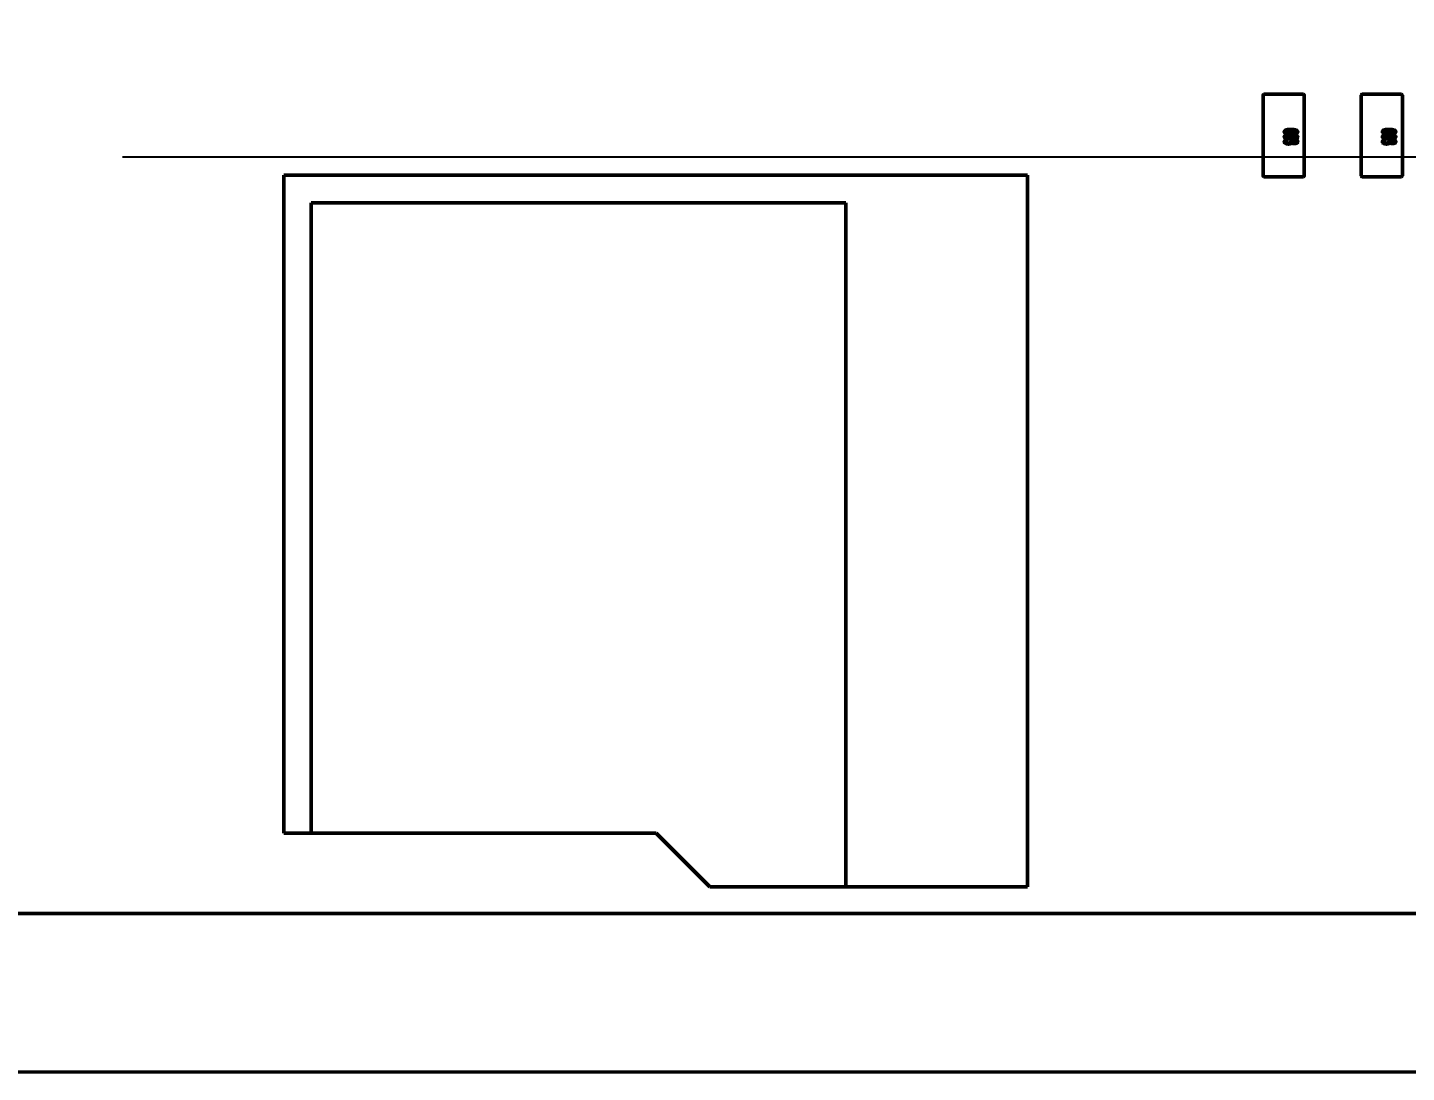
# Model space of a CAD drawing. Header units: millimetres. Extents: x 37 to 395, y 164 to 266.
# Drawn here: x 324.62 to 351.41, y 179.85 to 200.14 of the extents above; entities that cross this region are included whole.
import ezdxf

# ---------------------------------------------------------------- set-up
doc = ezdxf.new("R2010")
doc.units = ezdxf.units.MM
doc.header["$LTSCALE"] = 0.75
doc.layers.add('Visible', color=7, linetype='Continuous', lineweight=50)
doc.layers.add('尺寸标注', color=3, linetype='Continuous', lineweight=25)
doc.styles.get("Standard").update_dxf_attribs({"font": 'arial.ttf'})
doc.dimstyles.new('Dim-ISO-25', dxfattribs={"dimtxt": 3.5, "dimasz": 3.5, "dimexe": 2.1, "dimexo": 2.1, "dimgap": 1.4, "dimtad": 1, "dimzin": 12, "dimdsep": 46, "dimtxsty": 'Standard', "dimcen": 0, "dimazin": 3, "dimtp": 0.1, "dimtm": 0.1, "dimtfac": 0.714286, "dimtmove": 0, "dimatfit": 3, "dimfxl": 1, "dimtzin": 12, "dimarcsym": 0})

# ---------------------------------------------------------------- blocks, each defined once
blk = doc.blocks.new('*D18')
at = {"layer": 'Defpoints', "color": 0, "transparency": 16777216}
for p in [(324.369, 197.632), (358.784, 187.722), (374.589, 187.722)]:
    blk.add_point(p, dxfattribs=at)
at = {"layer": '尺寸标注', "color": 0, "lineweight": -2, "transparency": 16777216}
for p, q in [((326.469, 197.632), (376.689, 197.632)), ((374.589, 194.132), (374.589, 191.222)), ((360.884, 187.722), (376.689, 187.722))]:
    blk.add_line(p, q, dxfattribs=at)
at = {"layer": '尺寸标注', "color": 0, "transparency": 16777216}
for points in [[(374.006, 194.132), (375.173, 194.132), (374.589, 197.632)], [(374.006, 191.222), (375.173, 191.222), (374.589, 187.722)]]:
    blk.add_solid(points, dxfattribs=at)
at = {"layer": '尺寸标注', "color": 0, "transparency": 16777216, "insert": (371.913, 192.677), "char_height": 2.5, "attachment_point": 5, "rotation": 90}
blk.add_mtext('9.9', dxfattribs=at)
blk = doc.blocks.new('*D20')
at = {"layer": 'Defpoints', "color": 0, "transparency": 16777216}
for p in [(318.638, 220.433), (358.784, 187.735), (392.693, 187.735)]:
    blk.add_point(p, dxfattribs=at)
at = {"layer": '尺寸标注', "color": 0, "lineweight": -2, "transparency": 16777216}
for p, q in [((320.738, 220.433), (394.793, 220.433)), ((392.693, 216.933), (392.693, 191.235)), ((360.884, 187.735), (394.793, 187.735))]:
    blk.add_line(p, q, dxfattribs=at)
at = {"layer": '尺寸标注', "color": 0, "transparency": 16777216}
for points in [[(392.11, 216.933), (393.276, 216.933), (392.693, 220.433)], [(392.11, 191.235), (393.276, 191.235), (392.693, 187.735)]]:
    blk.add_solid(points, dxfattribs=at)
at = {"layer": '尺寸标注', "color": 0, "transparency": 16777216, "insert": (390.016, 204.084), "char_height": 2.5, "attachment_point": 5, "rotation": 90}
blk.add_mtext('32.7', dxfattribs=at)

msp = doc.modelspace()

# ---------------------------------------------------------------- linework, layer by layer
at = {"layer": 'Visible'}
for p, q in [((348.624, 198.444), (348.624, 198.829)), ((348.639, 198.844), (349.409, 198.844)), ((349.424, 198.829), (349.424, 198.444)), ((350.529, 198.444), (350.529, 198.829)), ((350.544, 198.844), (351.314, 198.844)), ((351.329, 198.829), (351.329, 198.444)), ((348.624, 197.644), (348.624, 198.444)), ((349.424, 198.444), (349.424, 197.644)), ((350.529, 197.644), (350.529, 198.444)), ((351.329, 198.444), (351.329, 197.644)), ((349.108, 197.965), (349.112, 197.948)), ((349.23, 198.08), (349.227, 198.097)), ((349.227, 197.948), (349.23, 197.965)), ((351.013, 197.965), (351.017, 197.948)), ((351.135, 198.08), (351.132, 198.097)), ((351.132, 197.948), (351.135, 197.965)), ((349.161, 197.933), (349.191, 197.931)), ((351.066, 197.933), (351.096, 197.931)), ((348.624, 197.259), (348.624, 197.644)), ((349.424, 197.644), (349.424, 197.259)), ((350.529, 197.259), (350.529, 197.644)), ((351.329, 197.644), (351.329, 197.259)), ((329.598, 184.494), (329.598, 197.271)), ((329.598, 197.271), (344.05, 197.271)), ((329.598, 184.494), (329.598, 197.271)), ((329.598, 197.271), (344.05, 197.271)), ((344.05, 197.271), (344.05, 183.453)), ((344.05, 197.271), (344.05, 183.453)), ((349.409, 197.244), (348.639, 197.244)), ((351.314, 197.244), (350.544, 197.244)), ((340.52, 196.737), (330.131, 196.737)), ((330.131, 196.737), (330.131, 184.494)), ((340.52, 183.453), (340.52, 196.737)), ((336.837, 184.494), (329.598, 184.494)), ((330.131, 184.494), (329.598, 184.494)), ((337.878, 183.453), (336.837, 184.494)), ((344.05, 183.453), (337.878, 183.453)), ((344.05, 183.453), (340.52, 183.453)), ((281.644, 182.928), (362.084, 182.935)), ((364.609, 179.859), (284.169, 179.848))]:
    msp.add_line(p, q, dxfattribs=at)
for centre, radius, start, end in [((348.639, 198.829), 0.015, 90, 180), ((350.544, 198.829), 0.015, 90, 180), ((349.205, 197.928), 0.0151, 167.1001, 176.9606), ((351.11, 197.928), 0.0151, 167.1001, 176.9606), ((348.639, 197.259), 0.015, 180, 270), ((349.409, 197.259), 0.015, 270, 0), ((350.544, 197.259), 0.015, 180, 270), ((351.314, 197.259), 0.015, 270, 0)]:
    msp.add_arc(centre, radius, start, end, dxfattribs=at)
at = {"layer": 'Visible', "extrusion": (0, 0, -1)}
for centre in [(-349.409, 198.829), (-351.314, 198.829)]:
    msp.add_arc(centre, 0.015, 90, 180, dxfattribs=at)
at = {"layer": 'Visible'}
for points, knots in [([(349.036, 198.117), (349.036, 198.119), (349.036, 198.122), (349.037, 198.127), (349.04, 198.131), (349.043, 198.136), (349.047, 198.14), (349.052, 198.143), (349.058, 198.147), (349.065, 198.15), (349.073, 198.153), (349.082, 198.156), (349.092, 198.158), (349.103, 198.159), (349.115, 198.161), (349.129, 198.162), (349.144, 198.162), (349.154, 198.162), (349.159, 198.162)], [0, 0, 0, 0, 0.034539, 0.068446, 0.103088, 0.13979, 0.17946, 0.222893, 0.270938, 0.32355, 0.381968, 0.447495, 0.520046, 0.600262, 0.688396, 0.784196, 0.88815, 1, 1, 1, 1]), ([(349.124, 198.077), (349.12, 198.077), (349.112, 198.077), (349.1, 198.078), (349.089, 198.08), (349.079, 198.082), (349.069, 198.085), (349.061, 198.088), (349.053, 198.092), (349.047, 198.096), (349.042, 198.101), (349.038, 198.106), (349.036, 198.112), (349.036, 198.116), (349.036, 198.117)], [0, 0, 0, 0, 0.113222, 0.222436, 0.328941, 0.432255, 0.529309, 0.617114, 0.696232, 0.767885, 0.832331, 0.890498, 0.945728, 1, 1, 1, 1]), ([(349.036, 198.021), (349.036, 198.022), (349.036, 198.025), (349.037, 198.03), (349.039, 198.034), (349.042, 198.038), (349.045, 198.042), (349.05, 198.045), (349.055, 198.048), (349.059, 198.05), (349.061, 198.051)], [0, 0, 0, 0, 0.112855, 0.222519, 0.33314, 0.446105, 0.568897, 0.700572, 0.843031, 1, 1, 1, 1]), ([(349.166, 197.978), (349.162, 197.978), (349.155, 197.978), (349.145, 197.978), (349.135, 197.979), (349.125, 197.979), (349.116, 197.98), (349.108, 197.981), (349.1, 197.982), (349.093, 197.983), (349.086, 197.984), (349.079, 197.985), (349.073, 197.987), (349.068, 197.989), (349.063, 197.991), (349.058, 197.993), (349.054, 197.995), (349.05, 197.997), (349.047, 197.999), (349.044, 198.002), (349.041, 198.005), (349.039, 198.008), (349.038, 198.011), (349.037, 198.014), (349.036, 198.017), (349.036, 198.02), (349.036, 198.021)], [0, 0, 0, 0, 0.074251, 0.145037, 0.212012, 0.2759, 0.336376, 0.39347, 0.447215, 0.49765, 0.544762, 0.589416, 0.631521, 0.670554, 0.707275, 0.741788, 0.773747, 0.80364, 0.831602, 0.858005, 0.882699, 0.906488, 0.929872, 0.952805, 0.976255, 1, 1, 1, 1]), ([(349.036, 197.923), (349.036, 197.925), (349.036, 197.928), (349.037, 197.932), (349.039, 197.935), (349.041, 197.939), (349.044, 197.943), (349.047, 197.946), (349.051, 197.949), (349.056, 197.952), (349.061, 197.955), (349.067, 197.957), (349.073, 197.959), (349.079, 197.961), (349.086, 197.962), (349.093, 197.964), (349.101, 197.964), (349.106, 197.965), (349.108, 197.965)], [0, 0, 0, 0, 0.046425, 0.091755, 0.137366, 0.184235, 0.233618, 0.286345, 0.342703, 0.403812, 0.468459, 0.535483, 0.604767, 0.676823, 0.752582, 0.831579, 0.913949, 1, 1, 1, 1]), ([(349.061, 198.051), (349.063, 198.052), (349.07, 198.054), (349.08, 198.056), (349.091, 198.059), (349.104, 198.061), (349.118, 198.062), (349.133, 198.063), (349.149, 198.064), (349.16, 198.064), (349.166, 198.064)], [0, 0, 0, 0, 0.088742, 0.187499, 0.295864, 0.414923, 0.545072, 0.685443, 0.837217, 1, 1, 1, 1]), ([(349.124, 198.146), (349.122, 198.146), (349.117, 198.146), (349.109, 198.145), (349.102, 198.144), (349.095, 198.142), (349.088, 198.141), (349.082, 198.138), (349.077, 198.136), (349.073, 198.133), (349.07, 198.13), (349.067, 198.127), (349.066, 198.123), (349.065, 198.12), (349.065, 198.119)], [0, 0, 0, 0, 0.109243, 0.216023, 0.321968, 0.426361, 0.524966, 0.612732, 0.691524, 0.7616, 0.824439, 0.882595, 0.939943, 1, 1, 1, 1]), ([(349.065, 198.119), (349.065, 198.118), (349.066, 198.116), (349.066, 198.113), (349.067, 198.11), (349.069, 198.108), (349.071, 198.106), (349.074, 198.104), (349.077, 198.102), (349.081, 198.1), (349.085, 198.098), (349.089, 198.097), (349.094, 198.096), (349.099, 198.095), (349.104, 198.094), (349.11, 198.094), (349.116, 198.093), (349.12, 198.093), (349.123, 198.093)], [0, 0, 0, 0, 0.043059, 0.084311, 0.126412, 0.169629, 0.214862, 0.264105, 0.317794, 0.376356, 0.439245, 0.50636, 0.576813, 0.652673, 0.732388, 0.816257, 0.905922, 1, 1, 1, 1]), ([(349.166, 198.047), (349.161, 198.047), (349.151, 198.047), (349.138, 198.047), (349.126, 198.046), (349.115, 198.045), (349.105, 198.044), (349.097, 198.043), (349.09, 198.042), (349.085, 198.04), (349.08, 198.038), (349.076, 198.036), (349.073, 198.034), (349.07, 198.031), (349.068, 198.029), (349.067, 198.026), (349.066, 198.024), (349.065, 198.022), (349.065, 198.021)], [0, 0, 0, 0, 0.134263, 0.256912, 0.367072, 0.465719, 0.552001, 0.626648, 0.690208, 0.742103, 0.78636, 0.826398, 0.862342, 0.894454, 0.92353, 0.950073, 0.975135, 1, 1, 1, 1]), ([(349.065, 198.021), (349.065, 198.02), (349.066, 198.018), (349.067, 198.015), (349.068, 198.013), (349.07, 198.01), (349.073, 198.008), (349.076, 198.006), (349.08, 198.004), (349.085, 198.002), (349.091, 198), (349.097, 197.999), (349.106, 197.997), (349.115, 197.996), (349.126, 197.996), (349.138, 197.995), (349.151, 197.995), (349.161, 197.995), (349.166, 197.995)], [0, 0, 0, 0, 0.024873, 0.049942, 0.076734, 0.105819, 0.137584, 0.173281, 0.213331, 0.25803, 0.310528, 0.373652, 0.448708, 0.535069, 0.633281, 0.743475, 0.865696, 1, 1, 1, 1]), ([(349.112, 197.948), (349.11, 197.948), (349.106, 197.948), (349.1, 197.947), (349.095, 197.946), (349.091, 197.945), (349.086, 197.944), (349.083, 197.943), (349.079, 197.941), (349.076, 197.94), (349.074, 197.938), (349.072, 197.937), (349.07, 197.935), (349.068, 197.933), (349.067, 197.93), (349.066, 197.928), (349.065, 197.925), (349.065, 197.924), (349.065, 197.923)], [0, 0, 0, 0, 0.103069, 0.198581, 0.288104, 0.369261, 0.444795, 0.512889, 0.575174, 0.631288, 0.682404, 0.731175, 0.77647, 0.820426, 0.863811, 0.908278, 0.952771, 1, 1, 1, 1]), ([(349.123, 198.093), (349.125, 198.093), (349.129, 198.093), (349.135, 198.094), (349.14, 198.094), (349.145, 198.095), (349.15, 198.096), (349.155, 198.097), (349.159, 198.098), (349.163, 198.1), (349.166, 198.102), (349.169, 198.103), (349.172, 198.106), (349.174, 198.108), (349.175, 198.111), (349.176, 198.113), (349.177, 198.116), (349.177, 198.118), (349.177, 198.119)], [0, 0, 0, 0, 0.092421, 0.18033, 0.263853, 0.34161, 0.415312, 0.485163, 0.550673, 0.612163, 0.670021, 0.723417, 0.772617, 0.818981, 0.864284, 0.908474, 0.952925, 1, 1, 1, 1]), ([(349.177, 198.119), (349.177, 198.12), (349.177, 198.122), (349.176, 198.125), (349.175, 198.127), (349.174, 198.13), (349.172, 198.132), (349.169, 198.134), (349.166, 198.136), (349.161, 198.139), (349.155, 198.142), (349.146, 198.144), (349.135, 198.146), (349.128, 198.146), (349.124, 198.146)], [0, 0, 0, 0, 0.042268, 0.084326, 0.12704, 0.171814, 0.219694, 0.271017, 0.327502, 0.389152, 0.521662, 0.665762, 0.8249, 1, 1, 1, 1]), ([(349.207, 198.115), (349.207, 198.114), (349.207, 198.111), (349.206, 198.107), (349.204, 198.104), (349.201, 198.1), (349.198, 198.097), (349.194, 198.094), (349.189, 198.091), (349.184, 198.088), (349.178, 198.085), (349.171, 198.083), (349.164, 198.081), (349.157, 198.08), (349.149, 198.078), (349.141, 198.077), (349.133, 198.077), (349.127, 198.077), (349.124, 198.077)], [0, 0, 0, 0, 0.0391, 0.07853, 0.118928, 0.162015, 0.208997, 0.259988, 0.316442, 0.37843, 0.444682, 0.513469, 0.585629, 0.660965, 0.739818, 0.822306, 0.909148, 1, 1, 1, 1]), ([(349.159, 198.162), (349.165, 198.162), (349.177, 198.162), (349.193, 198.162), (349.209, 198.161), (349.223, 198.159), (349.236, 198.157), (349.247, 198.155), (349.257, 198.152), (349.264, 198.15), (349.267, 198.149)], [0, 0, 0, 0, 0.16399, 0.316279, 0.457451, 0.587187, 0.706146, 0.814209, 0.912106, 1, 1, 1, 1]), ([(349.166, 198.064), (349.169, 198.064), (349.177, 198.064), (349.187, 198.063), (349.197, 198.063), (349.207, 198.063), (349.215, 198.062), (349.224, 198.061), (349.232, 198.06), (349.239, 198.059), (349.246, 198.058), (349.252, 198.056), (349.258, 198.055), (349.264, 198.053), (349.269, 198.051), (349.274, 198.049), (349.278, 198.047), (349.282, 198.045), (349.285, 198.042), (349.288, 198.04), (349.29, 198.037), (349.292, 198.034), (349.294, 198.031), (349.295, 198.028), (349.296, 198.024), (349.296, 198.022), (349.296, 198.021)], [0, 0, 0, 0, 0.074506, 0.1459, 0.213486, 0.277294, 0.338042, 0.395064, 0.448741, 0.499113, 0.546571, 0.591094, 0.632898, 0.672215, 0.708563, 0.743033, 0.77464, 0.804496, 0.832142, 0.858512, 0.883407, 0.907258, 0.930302, 0.953206, 0.976284, 1, 1, 1, 1]), ([(349.249, 198.04), (349.247, 198.04), (349.242, 198.042), (349.235, 198.043), (349.226, 198.044), (349.216, 198.045), (349.205, 198.046), (349.193, 198.047), (349.18, 198.047), (349.171, 198.047), (349.166, 198.047)], [0, 0, 0, 0, 0.077494, 0.167583, 0.271791, 0.388974, 0.520674, 0.666372, 0.826123, 1, 1, 1, 1]), ([(349.296, 198.021), (349.296, 198.019), (349.296, 198.016), (349.294, 198.011), (349.291, 198.006), (349.288, 198.001), (349.283, 197.997), (349.278, 197.994), (349.271, 197.991), (349.264, 197.988), (349.255, 197.986), (349.246, 197.984), (349.236, 197.982), (349.228, 197.981), (349.22, 197.98), (349.214, 197.98), (349.207, 197.979), (349.2, 197.979), (349.192, 197.978), (349.184, 197.978), (349.175, 197.978), (349.169, 197.978), (349.166, 197.978)], [0, 0, 0, 0, 0.034937, 0.070233, 0.106498, 0.145588, 0.187189, 0.231348, 0.279253, 0.331361, 0.388443, 0.450964, 0.518748, 0.592149, 0.631732, 0.674662, 0.720681, 0.770144, 0.822679, 0.878318, 0.937425, 1, 1, 1, 1]), ([(349.166, 197.995), (349.171, 197.995), (349.18, 197.995), (349.193, 197.995), (349.205, 197.995), (349.216, 197.996), (349.225, 197.997), (349.233, 197.998), (349.24, 198), (349.246, 198.002), (349.251, 198.003), (349.255, 198.006), (349.258, 198.008), (349.261, 198.01), (349.264, 198.012), (349.265, 198.015), (349.266, 198.018), (349.266, 198.02), (349.266, 198.021)], [0, 0, 0, 0, 0.131104, 0.251092, 0.359069, 0.456019, 0.542064, 0.61636, 0.680002, 0.732947, 0.778443, 0.819195, 0.855957, 0.888635, 0.918943, 0.946451, 0.973354, 1, 1, 1, 1]), ([(349.173, 198.146), (349.176, 198.145), (349.181, 198.143), (349.188, 198.14), (349.194, 198.136), (349.199, 198.132), (349.202, 198.128), (349.205, 198.124), (349.207, 198.119), (349.207, 198.116), (349.207, 198.115)], [0, 0, 0, 0, 0.175284, 0.3323, 0.472555, 0.59864, 0.711841, 0.814222, 0.907964, 1, 1, 1, 1]), ([(349.259, 198.132), (349.257, 198.133), (349.253, 198.135), (349.246, 198.137), (349.238, 198.14), (349.231, 198.141), (349.225, 198.143), (349.219, 198.144), (349.213, 198.144), (349.206, 198.145), (349.199, 198.145), (349.191, 198.146), (349.182, 198.146), (349.176, 198.146), (349.173, 198.146)], [0, 0, 0, 0, 0.069993, 0.151179, 0.244049, 0.348789, 0.406942, 0.471758, 0.543422, 0.621403, 0.705702, 0.796988, 0.895269, 1, 1, 1, 1]), ([(349.227, 198.097), (349.23, 198.097), (349.235, 198.098), (349.242, 198.099), (349.248, 198.1), (349.252, 198.102), (349.253, 198.102)], [0, 0, 0, 0, 0.314678, 0.585132, 0.813475, 1, 1, 1, 1]), ([(349.266, 197.924), (349.266, 197.926), (349.266, 197.929), (349.264, 197.933), (349.261, 197.937), (349.256, 197.941), (349.251, 197.943), (349.244, 197.946), (349.236, 197.947), (349.23, 197.948), (349.227, 197.948)], [0, 0, 0, 0, 0.091264, 0.182272, 0.279087, 0.387649, 0.51128, 0.653335, 0.81559, 1, 1, 1, 1]), ([(349.296, 198.116), (349.296, 198.115), (349.296, 198.113), (349.295, 198.109), (349.294, 198.106), (349.292, 198.103), (349.289, 198.1), (349.286, 198.097), (349.282, 198.094), (349.278, 198.092), (349.274, 198.089), (349.269, 198.087), (349.263, 198.085), (349.257, 198.084), (349.251, 198.083), (349.245, 198.081), (349.237, 198.081), (349.233, 198.08), (349.23, 198.08)], [0, 0, 0, 0, 0.045249, 0.089046, 0.133753, 0.17902, 0.22622, 0.276333, 0.330502, 0.389318, 0.451844, 0.517626, 0.587612, 0.660911, 0.739117, 0.821058, 0.908157, 1, 1, 1, 1]), ([(349.23, 197.965), (349.233, 197.965), (349.238, 197.964), (349.245, 197.963), (349.251, 197.962), (349.258, 197.96), (349.264, 197.958), (349.269, 197.956), (349.274, 197.954), (349.279, 197.951), (349.283, 197.949), (349.286, 197.946), (349.289, 197.943), (349.292, 197.939), (349.294, 197.936), (349.295, 197.932), (349.296, 197.929), (349.296, 197.926), (349.296, 197.925)], [0, 0, 0, 0, 0.091225, 0.177914, 0.259697, 0.336779, 0.409804, 0.478609, 0.544088, 0.605766, 0.664021, 0.718355, 0.768591, 0.816722, 0.863055, 0.908208, 0.953971, 1, 1, 1, 1]), ([(349.266, 198.021), (349.266, 198.022), (349.266, 198.024), (349.265, 198.026), (349.264, 198.029), (349.262, 198.031), (349.259, 198.034), (349.256, 198.036), (349.253, 198.038), (349.25, 198.039), (349.249, 198.04)], [0, 0, 0, 0, 0.100844, 0.202097, 0.308076, 0.419905, 0.544656, 0.680308, 0.833032, 1, 1, 1, 1]), ([(349.253, 198.102), (349.254, 198.103), (349.256, 198.104), (349.259, 198.105), (349.261, 198.107), (349.263, 198.109), (349.264, 198.111), (349.266, 198.113), (349.266, 198.115), (349.266, 198.117), (349.266, 198.118)], [0, 0, 0, 0, 0.163277, 0.310892, 0.446819, 0.569906, 0.684024, 0.789987, 0.895592, 1, 1, 1, 1]), ([(349.266, 198.118), (349.266, 198.119), (349.266, 198.121), (349.264, 198.125), (349.262, 198.129), (349.26, 198.131), (349.259, 198.132)], [0, 0, 0, 0, 0.216987, 0.448782, 0.706308, 1, 1, 1, 1]), ([(349.267, 198.149), (349.269, 198.148), (349.273, 198.146), (349.279, 198.142), (349.284, 198.139), (349.289, 198.135), (349.292, 198.131), (349.294, 198.126), (349.296, 198.121), (349.296, 198.118), (349.296, 198.116)], [0, 0, 0, 0, 0.16287, 0.309908, 0.444611, 0.566631, 0.67929, 0.787329, 0.892674, 1, 1, 1, 1]), ([(350.941, 198.117), (350.941, 198.119), (350.941, 198.122), (350.942, 198.127), (350.945, 198.131), (350.948, 198.136), (350.952, 198.14), (350.957, 198.143), (350.963, 198.147), (350.97, 198.15), (350.978, 198.153), (350.987, 198.156), (350.997, 198.158), (351.008, 198.159), (351.02, 198.161), (351.034, 198.162), (351.049, 198.162), (351.059, 198.162), (351.064, 198.162)], [0, 0, 0, 0, 0.034539, 0.068446, 0.103088, 0.13979, 0.17946, 0.222893, 0.270938, 0.32355, 0.381968, 0.447495, 0.520046, 0.600262, 0.688396, 0.784196, 0.88815, 1, 1, 1, 1]), ([(351.029, 198.077), (351.025, 198.077), (351.017, 198.077), (351.005, 198.078), (350.994, 198.08), (350.984, 198.082), (350.974, 198.085), (350.966, 198.088), (350.958, 198.092), (350.952, 198.096), (350.947, 198.101), (350.943, 198.106), (350.941, 198.112), (350.941, 198.116), (350.941, 198.117)], [0, 0, 0, 0, 0.113222, 0.222436, 0.328941, 0.432255, 0.529309, 0.617114, 0.696232, 0.767885, 0.832331, 0.890498, 0.945728, 1, 1, 1, 1]), ([(350.941, 198.021), (350.941, 198.022), (350.941, 198.025), (350.942, 198.03), (350.944, 198.034), (350.947, 198.038), (350.95, 198.042), (350.955, 198.045), (350.96, 198.048), (350.964, 198.05), (350.966, 198.051)], [0, 0, 0, 0, 0.112855, 0.222519, 0.33314, 0.446105, 0.568897, 0.700572, 0.843031, 1, 1, 1, 1]), ([(351.071, 197.978), (351.067, 197.978), (351.06, 197.978), (351.05, 197.978), (351.04, 197.979), (351.03, 197.979), (351.021, 197.98), (351.013, 197.981), (351.005, 197.982), (350.998, 197.983), (350.991, 197.984), (350.984, 197.985), (350.978, 197.987), (350.973, 197.989), (350.968, 197.991), (350.963, 197.993), (350.959, 197.995), (350.955, 197.997), (350.952, 197.999), (350.949, 198.002), (350.946, 198.005), (350.944, 198.008), (350.943, 198.011), (350.942, 198.014), (350.941, 198.017), (350.941, 198.02), (350.941, 198.021)], [0, 0, 0, 0, 0.074251, 0.145037, 0.212012, 0.2759, 0.336376, 0.39347, 0.447215, 0.49765, 0.544762, 0.589416, 0.631521, 0.670554, 0.707275, 0.741788, 0.773747, 0.80364, 0.831602, 0.858005, 0.882699, 0.906488, 0.929872, 0.952805, 0.976255, 1, 1, 1, 1]), ([(350.941, 197.923), (350.941, 197.925), (350.941, 197.928), (350.942, 197.932), (350.944, 197.935), (350.946, 197.939), (350.949, 197.943), (350.952, 197.946), (350.956, 197.949), (350.961, 197.952), (350.966, 197.955), (350.972, 197.957), (350.978, 197.959), (350.984, 197.961), (350.991, 197.962), (350.998, 197.964), (351.006, 197.964), (351.011, 197.965), (351.013, 197.965)], [0, 0, 0, 0, 0.046425, 0.091755, 0.137366, 0.184235, 0.233618, 0.286345, 0.342703, 0.403812, 0.468459, 0.535483, 0.604767, 0.676823, 0.752582, 0.831579, 0.913949, 1, 1, 1, 1]), ([(350.966, 198.051), (350.968, 198.052), (350.975, 198.054), (350.985, 198.056), (350.996, 198.059), (351.009, 198.061), (351.023, 198.062), (351.038, 198.063), (351.054, 198.064), (351.065, 198.064), (351.071, 198.064)], [0, 0, 0, 0, 0.088742, 0.187499, 0.295864, 0.414923, 0.545072, 0.685443, 0.837217, 1, 1, 1, 1]), ([(351.029, 198.146), (351.027, 198.146), (351.022, 198.146), (351.014, 198.145), (351.007, 198.144), (351, 198.142), (350.993, 198.141), (350.987, 198.138), (350.982, 198.136), (350.978, 198.133), (350.975, 198.13), (350.972, 198.127), (350.971, 198.123), (350.97, 198.12), (350.97, 198.119)], [0, 0, 0, 0, 0.109243, 0.216023, 0.321968, 0.426361, 0.524966, 0.612732, 0.691524, 0.7616, 0.824439, 0.882595, 0.939943, 1, 1, 1, 1]), ([(350.97, 198.119), (350.97, 198.118), (350.971, 198.116), (350.971, 198.113), (350.972, 198.11), (350.974, 198.108), (350.976, 198.106), (350.979, 198.104), (350.982, 198.102), (350.986, 198.1), (350.99, 198.098), (350.994, 198.097), (350.999, 198.096), (351.004, 198.095), (351.009, 198.094), (351.015, 198.094), (351.021, 198.093), (351.025, 198.093), (351.028, 198.093)], [0, 0, 0, 0, 0.043059, 0.084311, 0.126412, 0.169629, 0.214862, 0.264105, 0.317794, 0.376356, 0.439245, 0.50636, 0.576813, 0.652673, 0.732388, 0.816257, 0.905922, 1, 1, 1, 1]), ([(351.071, 198.047), (351.066, 198.047), (351.056, 198.047), (351.043, 198.047), (351.031, 198.046), (351.02, 198.045), (351.01, 198.044), (351.002, 198.043), (350.995, 198.042), (350.99, 198.04), (350.985, 198.038), (350.981, 198.036), (350.978, 198.034), (350.975, 198.031), (350.973, 198.029), (350.972, 198.026), (350.971, 198.024), (350.97, 198.022), (350.97, 198.021)], [0, 0, 0, 0, 0.134263, 0.256912, 0.367072, 0.465719, 0.552001, 0.626648, 0.690208, 0.742103, 0.78636, 0.826398, 0.862342, 0.894454, 0.92353, 0.950073, 0.975135, 1, 1, 1, 1]), ([(350.97, 198.021), (350.97, 198.02), (350.971, 198.018), (350.972, 198.015), (350.973, 198.013), (350.975, 198.01), (350.978, 198.008), (350.981, 198.006), (350.985, 198.004), (350.99, 198.002), (350.996, 198), (351.002, 197.999), (351.011, 197.997), (351.02, 197.996), (351.031, 197.996), (351.043, 197.995), (351.056, 197.995), (351.066, 197.995), (351.071, 197.995)], [0, 0, 0, 0, 0.024873, 0.049942, 0.076734, 0.105819, 0.137584, 0.173281, 0.213331, 0.25803, 0.310528, 0.373652, 0.448708, 0.535069, 0.633281, 0.743475, 0.865696, 1, 1, 1, 1]), ([(351.017, 197.948), (351.015, 197.948), (351.011, 197.948), (351.005, 197.947), (351, 197.946), (350.996, 197.945), (350.991, 197.944), (350.988, 197.943), (350.984, 197.941), (350.981, 197.94), (350.979, 197.938), (350.977, 197.937), (350.975, 197.935), (350.973, 197.933), (350.972, 197.93), (350.971, 197.928), (350.97, 197.925), (350.97, 197.924), (350.97, 197.923)], [0, 0, 0, 0, 0.103069, 0.198581, 0.288104, 0.369261, 0.444795, 0.512889, 0.575174, 0.631288, 0.682404, 0.731175, 0.77647, 0.820426, 0.863811, 0.908278, 0.952771, 1, 1, 1, 1]), ([(351.028, 198.093), (351.03, 198.093), (351.034, 198.093), (351.04, 198.094), (351.045, 198.094), (351.05, 198.095), (351.055, 198.096), (351.06, 198.097), (351.064, 198.098), (351.068, 198.1), (351.071, 198.102), (351.074, 198.103), (351.077, 198.106), (351.079, 198.108), (351.08, 198.111), (351.081, 198.113), (351.082, 198.116), (351.082, 198.118), (351.082, 198.119)], [0, 0, 0, 0, 0.092421, 0.18033, 0.263853, 0.34161, 0.415312, 0.485163, 0.550673, 0.612163, 0.670021, 0.723417, 0.772617, 0.818981, 0.864284, 0.908474, 0.952925, 1, 1, 1, 1]), ([(351.082, 198.119), (351.082, 198.12), (351.082, 198.122), (351.081, 198.125), (351.08, 198.127), (351.079, 198.13), (351.077, 198.132), (351.074, 198.134), (351.071, 198.136), (351.066, 198.139), (351.06, 198.142), (351.051, 198.144), (351.04, 198.146), (351.033, 198.146), (351.029, 198.146)], [0, 0, 0, 0, 0.042268, 0.084326, 0.12704, 0.171814, 0.219694, 0.271017, 0.327502, 0.389152, 0.521662, 0.665762, 0.8249, 1, 1, 1, 1]), ([(351.112, 198.115), (351.112, 198.114), (351.112, 198.111), (351.111, 198.107), (351.109, 198.104), (351.106, 198.1), (351.103, 198.097), (351.099, 198.094), (351.094, 198.091), (351.089, 198.088), (351.083, 198.085), (351.076, 198.083), (351.069, 198.081), (351.062, 198.08), (351.054, 198.078), (351.046, 198.077), (351.038, 198.077), (351.032, 198.077), (351.029, 198.077)], [0, 0, 0, 0, 0.0391, 0.07853, 0.118928, 0.162015, 0.208997, 0.259988, 0.316442, 0.37843, 0.444682, 0.513469, 0.585629, 0.660965, 0.739818, 0.822306, 0.909148, 1, 1, 1, 1]), ([(351.064, 198.162), (351.07, 198.162), (351.082, 198.162), (351.098, 198.162), (351.114, 198.161), (351.128, 198.159), (351.141, 198.157), (351.152, 198.155), (351.162, 198.152), (351.169, 198.15), (351.172, 198.149)], [0, 0, 0, 0, 0.16399, 0.316279, 0.457451, 0.587187, 0.706146, 0.814209, 0.912106, 1, 1, 1, 1]), ([(351.071, 198.064), (351.074, 198.064), (351.082, 198.064), (351.092, 198.063), (351.102, 198.063), (351.112, 198.063), (351.12, 198.062), (351.129, 198.061), (351.137, 198.06), (351.144, 198.059), (351.151, 198.058), (351.157, 198.056), (351.163, 198.055), (351.169, 198.053), (351.174, 198.051), (351.179, 198.049), (351.183, 198.047), (351.187, 198.045), (351.19, 198.042), (351.193, 198.04), (351.195, 198.037), (351.197, 198.034), (351.199, 198.031), (351.2, 198.028), (351.201, 198.024), (351.201, 198.022), (351.201, 198.021)], [0, 0, 0, 0, 0.074506, 0.1459, 0.213486, 0.277294, 0.338042, 0.395064, 0.448741, 0.499113, 0.546571, 0.591094, 0.632898, 0.672215, 0.708563, 0.743033, 0.77464, 0.804496, 0.832142, 0.858512, 0.883407, 0.907258, 0.930302, 0.953206, 0.976284, 1, 1, 1, 1]), ([(351.154, 198.04), (351.152, 198.04), (351.147, 198.042), (351.14, 198.043), (351.131, 198.044), (351.121, 198.045), (351.11, 198.046), (351.098, 198.047), (351.085, 198.047), (351.076, 198.047), (351.071, 198.047)], [0, 0, 0, 0, 0.077494, 0.167583, 0.271791, 0.388974, 0.520674, 0.666372, 0.826123, 1, 1, 1, 1]), ([(351.201, 198.021), (351.201, 198.019), (351.201, 198.016), (351.199, 198.011), (351.196, 198.006), (351.193, 198.001), (351.188, 197.997), (351.183, 197.994), (351.176, 197.991), (351.169, 197.988), (351.16, 197.986), (351.151, 197.984), (351.141, 197.982), (351.133, 197.981), (351.125, 197.98), (351.119, 197.98), (351.112, 197.979), (351.105, 197.979), (351.097, 197.978), (351.089, 197.978), (351.08, 197.978), (351.074, 197.978), (351.071, 197.978)], [0, 0, 0, 0, 0.034937, 0.070233, 0.106498, 0.145588, 0.187189, 0.231348, 0.279253, 0.331361, 0.388443, 0.450964, 0.518748, 0.592149, 0.631732, 0.674662, 0.720681, 0.770144, 0.822679, 0.878318, 0.937425, 1, 1, 1, 1]), ([(351.071, 197.995), (351.076, 197.995), (351.085, 197.995), (351.098, 197.995), (351.11, 197.995), (351.121, 197.996), (351.13, 197.997), (351.138, 197.998), (351.145, 198), (351.151, 198.002), (351.156, 198.003), (351.16, 198.006), (351.163, 198.008), (351.166, 198.01), (351.169, 198.012), (351.17, 198.015), (351.171, 198.018), (351.171, 198.02), (351.171, 198.021)], [0, 0, 0, 0, 0.131104, 0.251092, 0.359069, 0.456019, 0.542064, 0.61636, 0.680002, 0.732947, 0.778443, 0.819195, 0.855957, 0.888635, 0.918943, 0.946451, 0.973354, 1, 1, 1, 1]), ([(351.078, 198.146), (351.081, 198.145), (351.086, 198.143), (351.093, 198.14), (351.099, 198.136), (351.104, 198.132), (351.107, 198.128), (351.11, 198.124), (351.112, 198.119), (351.112, 198.116), (351.112, 198.115)], [0, 0, 0, 0, 0.175284, 0.3323, 0.472555, 0.59864, 0.711841, 0.814222, 0.907964, 1, 1, 1, 1]), ([(351.164, 198.132), (351.162, 198.133), (351.158, 198.135), (351.151, 198.137), (351.143, 198.14), (351.136, 198.141), (351.13, 198.143), (351.124, 198.144), (351.118, 198.144), (351.111, 198.145), (351.104, 198.145), (351.096, 198.146), (351.087, 198.146), (351.081, 198.146), (351.078, 198.146)], [0, 0, 0, 0, 0.069993, 0.151179, 0.244049, 0.348789, 0.406942, 0.471758, 0.543422, 0.621403, 0.705702, 0.796988, 0.895269, 1, 1, 1, 1]), ([(351.132, 198.097), (351.135, 198.097), (351.14, 198.098), (351.147, 198.099), (351.153, 198.1), (351.157, 198.102), (351.158, 198.102)], [0, 0, 0, 0, 0.314678, 0.585132, 0.813475, 1, 1, 1, 1]), ([(351.171, 197.924), (351.171, 197.926), (351.171, 197.929), (351.169, 197.933), (351.166, 197.937), (351.161, 197.941), (351.156, 197.943), (351.149, 197.946), (351.141, 197.947), (351.135, 197.948), (351.132, 197.948)], [0, 0, 0, 0, 0.091264, 0.182272, 0.279087, 0.387649, 0.51128, 0.653335, 0.81559, 1, 1, 1, 1]), ([(351.201, 198.116), (351.201, 198.115), (351.201, 198.113), (351.2, 198.109), (351.199, 198.106), (351.197, 198.103), (351.194, 198.1), (351.191, 198.097), (351.187, 198.094), (351.183, 198.092), (351.179, 198.089), (351.174, 198.087), (351.168, 198.085), (351.162, 198.084), (351.156, 198.083), (351.15, 198.081), (351.142, 198.081), (351.138, 198.08), (351.135, 198.08)], [0, 0, 0, 0, 0.045249, 0.089046, 0.133753, 0.17902, 0.22622, 0.276333, 0.330502, 0.389318, 0.451844, 0.517626, 0.587612, 0.660911, 0.739117, 0.821058, 0.908157, 1, 1, 1, 1]), ([(351.135, 197.965), (351.138, 197.965), (351.143, 197.964), (351.15, 197.963), (351.156, 197.962), (351.163, 197.96), (351.169, 197.958), (351.174, 197.956), (351.179, 197.954), (351.184, 197.951), (351.188, 197.949), (351.191, 197.946), (351.194, 197.943), (351.197, 197.939), (351.199, 197.936), (351.2, 197.932), (351.201, 197.929), (351.201, 197.926), (351.201, 197.925)], [0, 0, 0, 0, 0.091225, 0.177914, 0.259697, 0.336779, 0.409804, 0.478609, 0.544088, 0.605766, 0.664021, 0.718355, 0.768591, 0.816722, 0.863055, 0.908208, 0.953971, 1, 1, 1, 1]), ([(351.171, 198.021), (351.171, 198.022), (351.171, 198.024), (351.17, 198.026), (351.169, 198.029), (351.167, 198.031), (351.164, 198.034), (351.161, 198.036), (351.158, 198.038), (351.155, 198.039), (351.154, 198.04)], [0, 0, 0, 0, 0.100844, 0.202097, 0.308076, 0.419905, 0.544656, 0.680308, 0.833032, 1, 1, 1, 1]), ([(351.158, 198.102), (351.159, 198.103), (351.161, 198.104), (351.164, 198.105), (351.166, 198.107), (351.168, 198.109), (351.169, 198.111), (351.171, 198.113), (351.171, 198.115), (351.171, 198.117), (351.171, 198.118)], [0, 0, 0, 0, 0.163277, 0.310892, 0.446819, 0.569906, 0.684024, 0.789987, 0.895592, 1, 1, 1, 1]), ([(351.171, 198.118), (351.171, 198.119), (351.171, 198.121), (351.169, 198.125), (351.167, 198.129), (351.165, 198.131), (351.164, 198.132)], [0, 0, 0, 0, 0.216987, 0.448782, 0.706308, 1, 1, 1, 1]), ([(351.172, 198.149), (351.174, 198.148), (351.178, 198.146), (351.184, 198.142), (351.189, 198.139), (351.194, 198.135), (351.197, 198.131), (351.199, 198.126), (351.201, 198.121), (351.201, 198.118), (351.201, 198.116)], [0, 0, 0, 0, 0.16287, 0.309908, 0.444611, 0.566631, 0.67929, 0.787329, 0.892674, 1, 1, 1, 1]), ([(349.116, 197.879), (349.114, 197.879), (349.108, 197.879), (349.1, 197.88), (349.093, 197.881), (349.085, 197.882), (349.078, 197.884), (349.072, 197.886), (349.065, 197.889), (349.059, 197.892), (349.054, 197.895), (349.049, 197.898), (349.045, 197.902), (349.042, 197.906), (349.039, 197.91), (349.037, 197.914), (349.036, 197.919), (349.036, 197.922), (349.036, 197.923)], [0, 0, 0, 0, 0.082462, 0.161515, 0.237917, 0.311928, 0.383707, 0.453659, 0.521452, 0.58809, 0.651668, 0.709643, 0.763649, 0.813744, 0.861616, 0.907939, 0.953268, 1, 1, 1, 1]), ([(349.065, 197.923), (349.065, 197.922), (349.065, 197.92), (349.066, 197.917), (349.067, 197.914), (349.069, 197.911), (349.071, 197.909), (349.074, 197.906), (349.077, 197.904), (349.081, 197.902), (349.088, 197.899), (349.097, 197.897), (349.106, 197.896), (349.113, 197.896), (349.117, 197.896)], [0, 0, 0, 0, 0.04931, 0.097438, 0.144473, 0.193038, 0.242821, 0.295407, 0.351784, 0.413136, 0.54495, 0.684635, 0.836127, 1, 1, 1, 1]), ([(349.18, 197.903), (349.179, 197.902), (349.178, 197.901), (349.176, 197.898), (349.174, 197.896), (349.172, 197.893), (349.169, 197.891), (349.165, 197.889), (349.162, 197.887), (349.156, 197.885), (349.149, 197.883), (349.139, 197.881), (349.128, 197.879), (349.12, 197.879), (349.116, 197.879)], [0, 0, 0, 0, 0.043771, 0.088998, 0.135151, 0.183351, 0.234221, 0.287902, 0.345252, 0.405946, 0.536086, 0.677321, 0.831816, 1, 1, 1, 1]), ([(349.117, 197.896), (349.12, 197.896), (349.126, 197.896), (349.135, 197.897), (349.144, 197.9), (349.15, 197.902), (349.154, 197.905), (349.157, 197.907), (349.159, 197.909), (349.161, 197.911), (349.163, 197.914), (349.164, 197.916), (349.164, 197.919), (349.164, 197.92), (349.164, 197.921)], [0, 0, 0, 0, 0.167218, 0.320339, 0.462287, 0.594804, 0.656853, 0.713804, 0.766492, 0.816247, 0.86331, 0.908655, 0.953999, 1, 1, 1, 1]), ([(349.164, 197.921), (349.164, 197.922), (349.164, 197.924), (349.164, 197.927), (349.162, 197.93), (349.161, 197.932), (349.161, 197.933)], [0, 0, 0, 0, 0.202269, 0.436275, 0.700784, 1, 1, 1, 1]), ([(349.231, 197.886), (349.228, 197.886), (349.223, 197.886), (349.215, 197.887), (349.208, 197.888), (349.201, 197.89), (349.195, 197.893), (349.189, 197.896), (349.184, 197.899), (349.181, 197.902), (349.18, 197.903)], [0, 0, 0, 0, 0.144088, 0.282399, 0.414873, 0.544284, 0.666959, 0.782936, 0.893536, 1, 1, 1, 1]), ([(349.19, 197.928), (349.19, 197.927), (349.191, 197.923), (349.193, 197.919), (349.196, 197.914), (349.199, 197.911), (349.202, 197.908), (349.205, 197.907), (349.209, 197.905), (349.212, 197.904), (349.216, 197.903), (349.22, 197.903), (349.225, 197.902), (349.228, 197.902), (349.23, 197.902)], [0, 0, 0, 0, 0.093799, 0.188392, 0.290003, 0.402222, 0.463153, 0.526712, 0.592954, 0.664831, 0.740162, 0.821342, 0.9079, 1, 1, 1, 1]), ([(349.23, 197.902), (349.232, 197.902), (349.237, 197.902), (349.244, 197.904), (349.25, 197.906), (349.256, 197.908), (349.26, 197.911), (349.264, 197.915), (349.266, 197.92), (349.266, 197.923), (349.266, 197.924)], [0, 0, 0, 0, 0.161714, 0.310106, 0.448206, 0.579033, 0.698679, 0.803099, 0.900751, 1, 1, 1, 1]), ([(349.296, 197.925), (349.296, 197.923), (349.296, 197.919), (349.294, 197.914), (349.291, 197.909), (349.287, 197.905), (349.282, 197.9), (349.277, 197.896), (349.27, 197.893), (349.263, 197.891), (349.255, 197.888), (349.247, 197.887), (349.239, 197.886), (349.233, 197.886), (349.231, 197.886)], [0, 0, 0, 0, 0.063875, 0.12862, 0.196004, 0.26872, 0.345998, 0.427238, 0.513555, 0.606226, 0.70228, 0.799518, 0.898803, 1, 1, 1, 1]), ([(351.021, 197.879), (351.019, 197.879), (351.013, 197.879), (351.005, 197.88), (350.998, 197.881), (350.99, 197.882), (350.983, 197.884), (350.977, 197.886), (350.97, 197.889), (350.964, 197.892), (350.959, 197.895), (350.954, 197.898), (350.95, 197.902), (350.947, 197.906), (350.944, 197.91), (350.942, 197.914), (350.941, 197.919), (350.941, 197.922), (350.941, 197.923)], [0, 0, 0, 0, 0.082462, 0.161515, 0.237917, 0.311928, 0.383707, 0.453659, 0.521452, 0.58809, 0.651668, 0.709643, 0.763649, 0.813744, 0.861616, 0.907939, 0.953268, 1, 1, 1, 1]), ([(350.97, 197.923), (350.97, 197.922), (350.97, 197.92), (350.971, 197.917), (350.972, 197.914), (350.974, 197.911), (350.976, 197.909), (350.979, 197.906), (350.982, 197.904), (350.986, 197.902), (350.993, 197.899), (351.002, 197.897), (351.011, 197.896), (351.018, 197.896), (351.022, 197.896)], [0, 0, 0, 0, 0.04931, 0.097438, 0.144473, 0.193038, 0.242821, 0.295407, 0.351784, 0.413136, 0.54495, 0.684635, 0.836127, 1, 1, 1, 1]), ([(351.085, 197.903), (351.084, 197.902), (351.083, 197.901), (351.081, 197.898), (351.079, 197.896), (351.077, 197.893), (351.074, 197.891), (351.07, 197.889), (351.067, 197.887), (351.061, 197.885), (351.054, 197.883), (351.044, 197.881), (351.033, 197.879), (351.025, 197.879), (351.021, 197.879)], [0, 0, 0, 0, 0.043771, 0.088998, 0.135151, 0.183351, 0.234221, 0.287902, 0.345252, 0.405946, 0.536086, 0.677321, 0.831816, 1, 1, 1, 1]), ([(351.022, 197.896), (351.025, 197.896), (351.031, 197.896), (351.04, 197.897), (351.049, 197.9), (351.055, 197.902), (351.059, 197.905), (351.062, 197.907), (351.064, 197.909), (351.066, 197.911), (351.068, 197.914), (351.069, 197.916), (351.069, 197.919), (351.069, 197.92), (351.069, 197.921)], [0, 0, 0, 0, 0.167218, 0.320339, 0.462287, 0.594804, 0.656853, 0.713804, 0.766492, 0.816247, 0.86331, 0.908655, 0.953999, 1, 1, 1, 1]), ([(351.069, 197.921), (351.069, 197.922), (351.069, 197.924), (351.069, 197.927), (351.067, 197.93), (351.066, 197.932), (351.066, 197.933)], [0, 0, 0, 0, 0.202269, 0.436275, 0.700784, 1, 1, 1, 1]), ([(351.136, 197.886), (351.133, 197.886), (351.128, 197.886), (351.12, 197.887), (351.113, 197.888), (351.106, 197.89), (351.1, 197.893), (351.094, 197.896), (351.089, 197.899), (351.086, 197.902), (351.085, 197.903)], [0, 0, 0, 0, 0.144088, 0.282399, 0.414873, 0.544284, 0.666959, 0.782936, 0.893536, 1, 1, 1, 1]), ([(351.095, 197.928), (351.095, 197.927), (351.096, 197.923), (351.097, 197.919), (351.101, 197.914), (351.104, 197.911), (351.107, 197.908), (351.11, 197.907), (351.114, 197.905), (351.117, 197.904), (351.121, 197.903), (351.125, 197.903), (351.13, 197.902), (351.133, 197.902), (351.135, 197.902)], [0, 0, 0, 0, 0.093799, 0.188392, 0.290003, 0.402222, 0.463153, 0.526712, 0.592954, 0.664831, 0.740162, 0.821342, 0.9079, 1, 1, 1, 1]), ([(351.135, 197.902), (351.137, 197.902), (351.142, 197.902), (351.149, 197.904), (351.155, 197.906), (351.161, 197.908), (351.165, 197.911), (351.169, 197.915), (351.171, 197.92), (351.171, 197.923), (351.171, 197.924)], [0, 0, 0, 0, 0.161714, 0.310106, 0.448206, 0.579033, 0.698679, 0.803099, 0.900751, 1, 1, 1, 1]), ([(351.201, 197.925), (351.201, 197.923), (351.201, 197.919), (351.199, 197.914), (351.196, 197.909), (351.192, 197.905), (351.187, 197.9), (351.182, 197.896), (351.175, 197.893), (351.168, 197.891), (351.16, 197.888), (351.152, 197.887), (351.144, 197.886), (351.138, 197.886), (351.136, 197.886)], [0, 0, 0, 0, 0.063875, 0.12862, 0.196004, 0.26872, 0.345998, 0.427238, 0.513555, 0.606226, 0.70228, 0.799518, 0.898803, 1, 1, 1, 1])]:
    msp.add_open_spline(points, degree=3, knots=knots, dxfattribs=at)

# ---------------------------------------------------------------- dimensions: what is measured, and where the dimension line sits
at = {"layer": '尺寸标注'}
dim = msp.add_linear_dim(base=(392.693, 187.735), p1=(318.638, 220.433), p2=(358.784, 187.735), angle=90, dimstyle='Dim-ISO-25', override={"dimtxt": 2.5, "dimtoh": 1}, dxfattribs=at)
dim.commit()
dim.dimension.update_dxf_attribs({"geometry": '*D20', "text_midpoint": (390.016, 204.084)})
dim = msp.add_linear_dim(base=(374.589, 187.722), p1=(324.369, 197.632), p2=(358.784, 187.722), angle=90, text='9.9', dimstyle='Dim-ISO-25', override={"dimtxt": 2.5, "dimtoh": 1}, dxfattribs=at)
dim.commit()
dim.dimension.update_dxf_attribs({"geometry": '*D18', "text_midpoint": (371.913, 192.677)})

doc.saveas('drawing.dxf')
